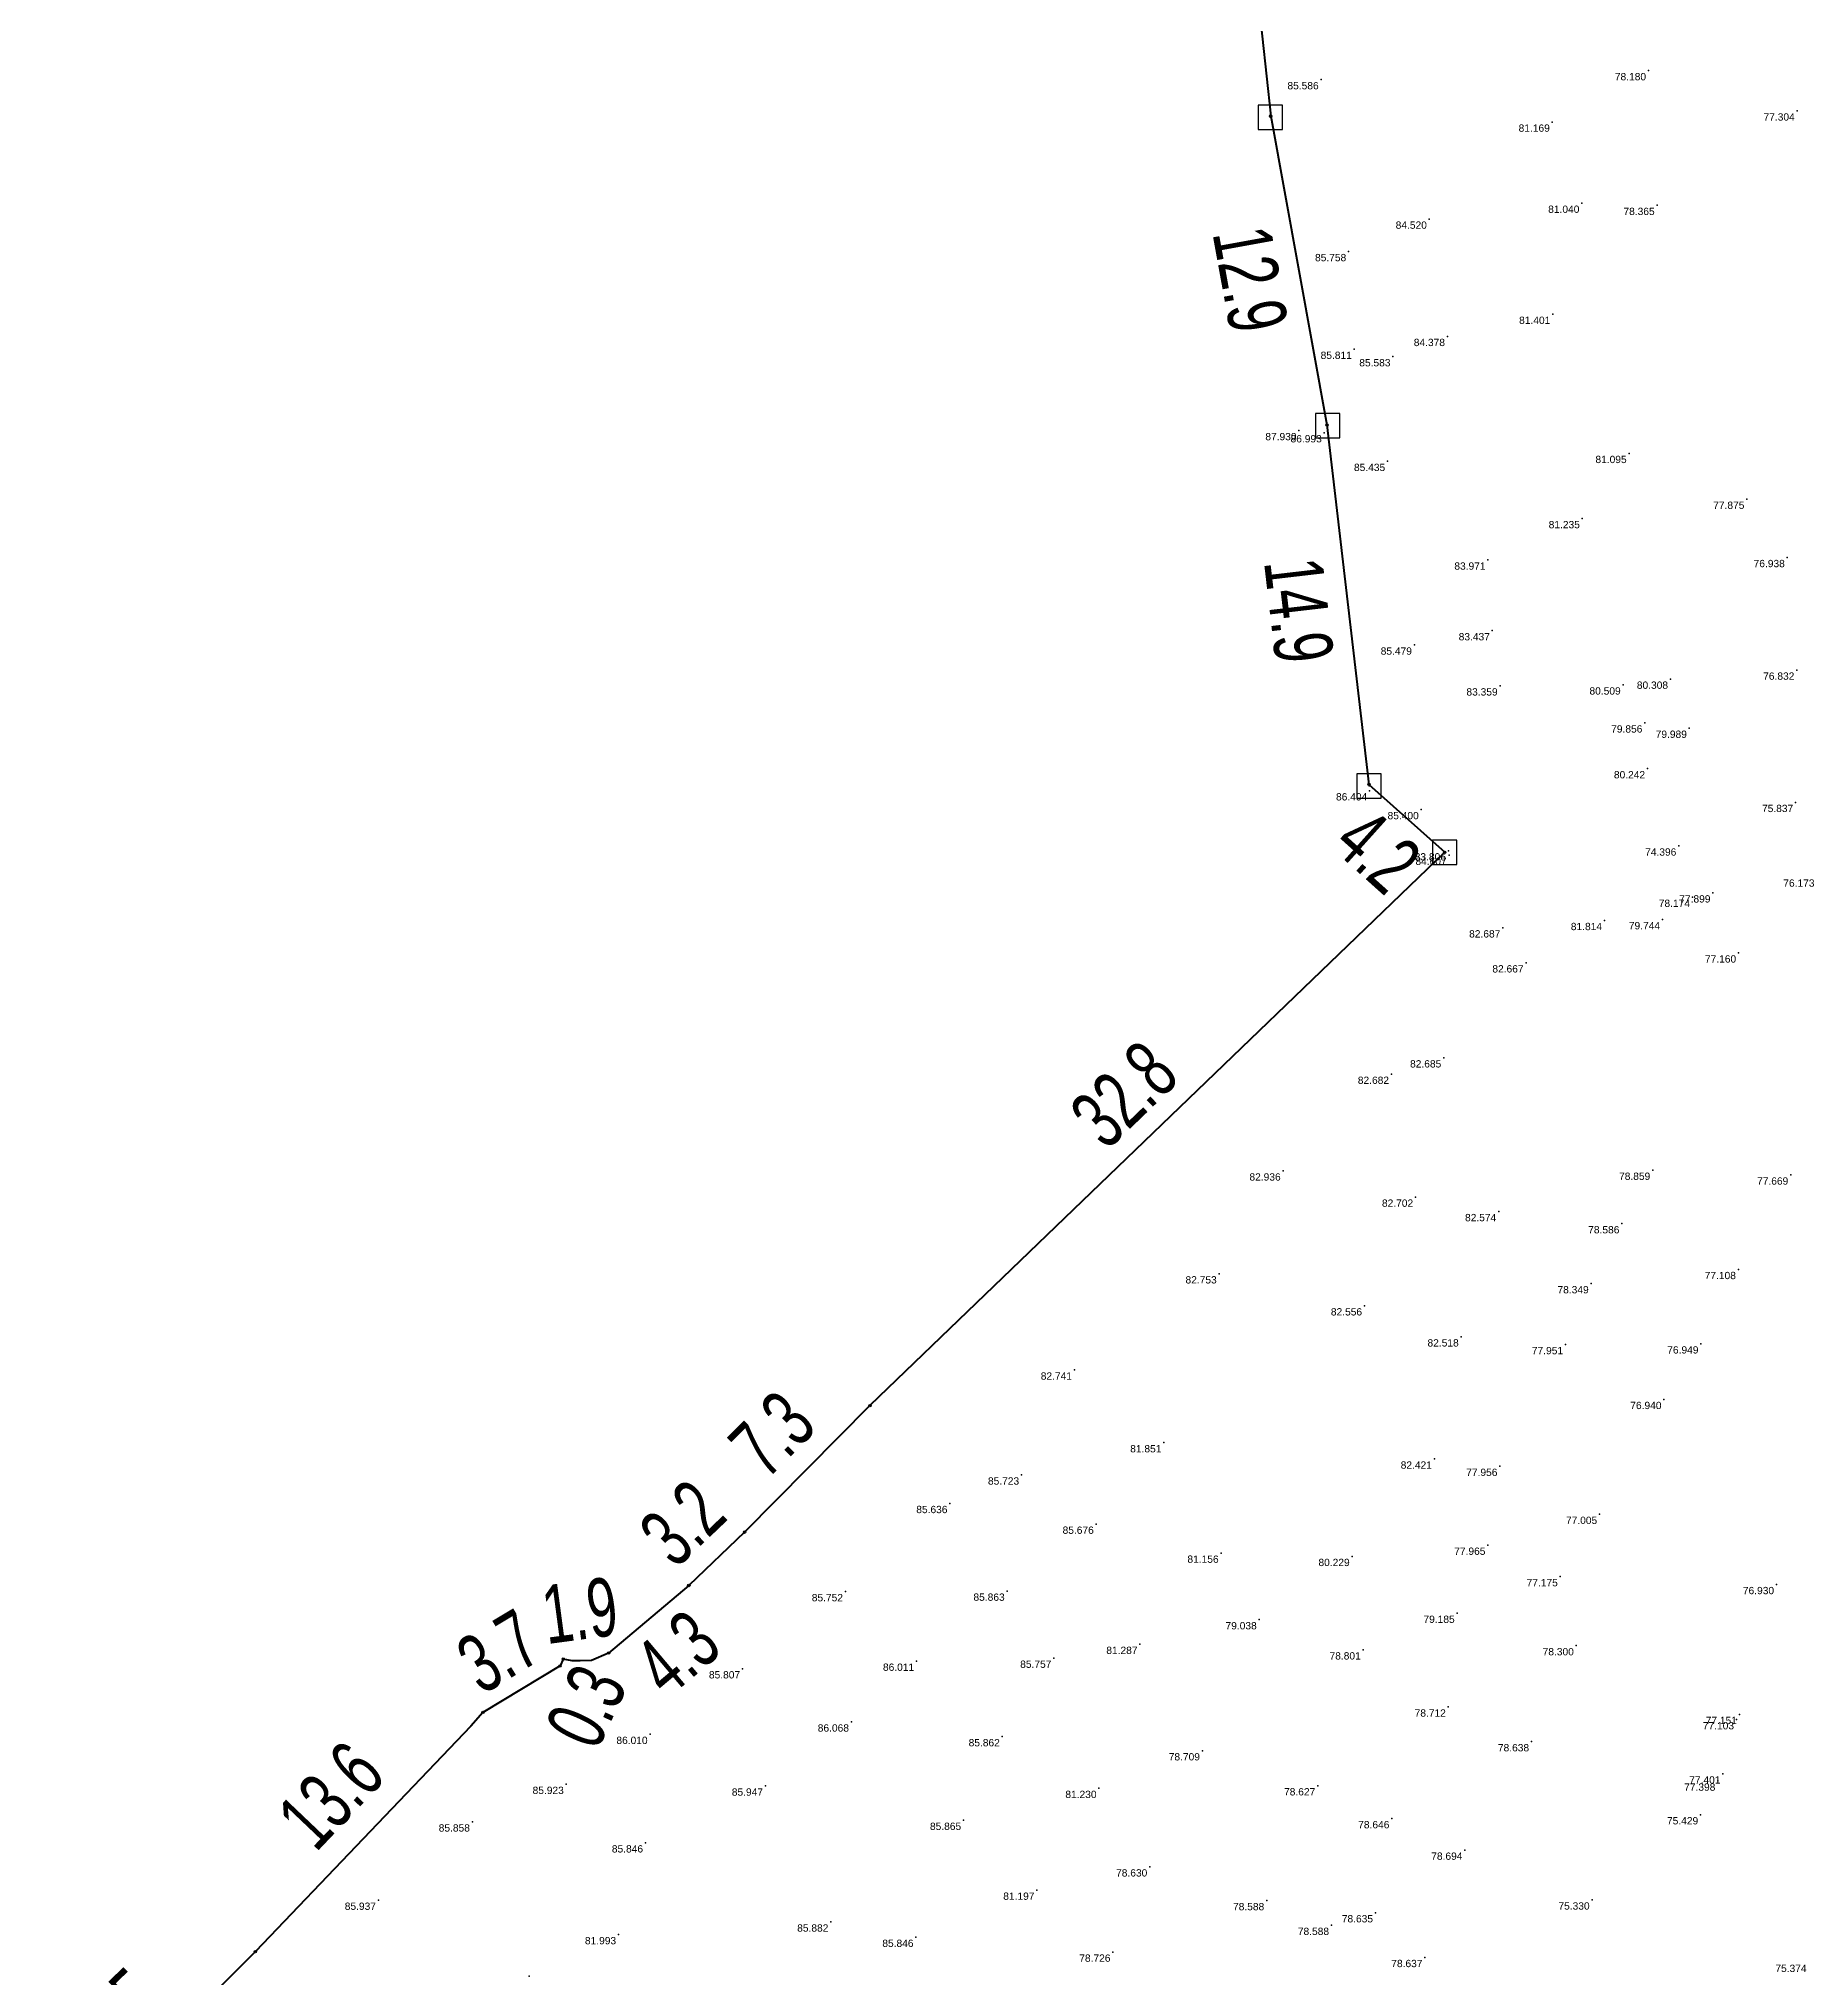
# Model space of a CAD drawing. Header units: millimetres. Extents: x 706139 to 707011, y 753722 to 954403.
# Drawn here: x 706249.4 to 706322, y 954033.2 to 954112.8 of the extents above; entities that cross this region are included whole.
import ezdxf
from ezdxf.enums import TextEntityAlignment as Align

# ---------------------------------------------------------------- set-up
doc = ezdxf.new("R2010")
doc.units = ezdxf.units.MM
doc.linetypes.add('SOLID_LINE', pattern=[0])
doc.layers.add('BD', color=1, linetype='Continuous', lineweight=40)
doc.layers.add('BD SYMBOL', color=7, linetype='Continuous', lineweight=30)
for name, color, linetype in [('dim', 7, 'Continuous'), ('Height', 7, 'Continuous'), ('SY SYMBOL', 7, 'Continuous')]:
    doc.layers.add(name, color=color, linetype=linetype)
doc.styles.add('DIM', font='ARIALN.TTF', dxfattribs={"width": 0.8, "height": 2.4})
doc.styles.get("Standard").update_dxf_attribs({"font": 'arial.ttf'})
doc.dimstyles.get("Standard").update_dxf_attribs({"dimtxt": 0.18, "dimasz": 0.18, "dimexe": 0.18, "dimexo": 0.0625, "dimgap": 0.09, "dimtad": 0, "dimtih": 1, "dimtoh": 1, "dimdec": 4, "dimzin": 0, "dimdsep": 46, "dimtxsty": 'Standard', "dimcen": 0.09, "dimadec": 0, "dimazin": 0, "dimtfac": 1, "dimtdec": 4, "dimtofl": 0, "dimtmove": 0, "dimatfit": 3, "dimfxl": 1, "dimtolj": 1, "dimtzin": 0, "dimarcsym": 0})

# ---------------------------------------------------------------- blocks, each defined once
blk = doc.blocks.new('BD')
at = {"linetype": 'ByBlock'}
for p, q in [((-0.037, -0.034), (0.037, 0.034)), ((-0.035, 0.035), (0.035, -0.035))]:
    blk.add_line(p, q, dxfattribs=at)
blk.add_circle((0, 0), 0.05)
blk.add_point((0, 0))
blk = doc.blocks.new('SYSTONE')
at = {"color": 6}
blk.add_polyline3d([(-0.256, -0.003, 0), (-0.256, -0.253, 0), (0.244, -0.253, 0), (0.244, 0.247, 0), (-0.256, 0.247, 0), (-0.256, -0.003, 0)], close=True, dxfattribs=at)
blk.add_point((0, 0), dxfattribs=at)
blk = doc.blocks.new('*D217')
at = {"layer": 'Defpoints', "color": 0, "transparency": 16777216}
for p in [(707505.628, 954004.601), (707507.14, 954003.075), (707498.245, 953994.261)]:
    blk.add_point(p, dxfattribs=at)
at = {"layer": 'dim', "color": 0, "transparency": 16777216, "insert": (707501.181, 954000.194), "char_height": 2.4, "attachment_point": 5, "rotation": 44.73793, "style": 'DIM'}
blk.add_mtext('\\A1;12.5', dxfattribs=at)
blk = doc.blocks.new('*D218')
at = {"layer": 'Defpoints', "color": 0, "transparency": 16777216}
for p in [(707514.909, 954014.395), (707516.483, 954012.898), (707507.14, 954003.075)]:
    blk.add_point(p, dxfattribs=at)
at = {"layer": 'dim', "color": 0, "transparency": 16777216, "insert": (707510.238, 954009.484), "char_height": 2.4, "attachment_point": 5, "rotation": 46.43464, "style": 'DIM'}
blk.add_mtext('\\A1;13.6', dxfattribs=at)
blk = doc.blocks.new('*D219')
at = {"layer": 'Defpoints', "color": 0, "transparency": 16777216}
for p in [(707518.722, 954016.348), (707519.651, 954014.805), (707516.483, 954012.898)]:
    blk.add_point(p, dxfattribs=at)
at = {"layer": 'dim', "color": 0, "transparency": 16777216, "insert": (707517.138, 954015.394), "char_height": 2.4, "attachment_point": 5, "rotation": 31.04614, "style": 'DIM'}
blk.add_mtext('\\A1;3.7', dxfattribs=at)
blk = doc.blocks.new('*D220')
at = {"layer": 'Defpoints', "color": 0, "transparency": 16777216}
for p in [(707519.651, 954014.805), (707519.782, 954015.086), (707521.247, 954014.403)]:
    blk.add_point(p, dxfattribs=at)
at = {"layer": 'dim', "color": 0, "transparency": 16777216, "insert": (707520.733, 954013.146), "char_height": 2.4, "attachment_point": 5, "rotation": 65.00544, "style": 'DIM'}
blk.add_mtext('\\A1;0.3', dxfattribs=at)
blk = doc.blocks.new('*D221')
at = {"layer": 'Defpoints', "color": 0, "transparency": 16777216}
for p in [(707521.397, 954017.196), (707521.645, 954015.334), (707519.782, 954015.086)]:
    blk.add_point(p, dxfattribs=at)
at = {"layer": 'dim', "color": 0, "transparency": 16777216, "insert": (707520.465, 954017.072), "char_height": 2.4, "attachment_point": 5, "rotation": 7.58256, "style": 'DIM'}
blk.add_mtext('\\A1;1.9', dxfattribs=at)
blk = doc.blocks.new('*D222')
at = {"layer": 'Defpoints', "color": 0, "transparency": 16777216}
for p in [(707524.941, 954018.109), (707526.113, 954016.716), (707521.645, 954015.334)]:
    blk.add_point(p, dxfattribs=at)
at = {"layer": 'dim', "color": 0, "transparency": 16777216, "insert": (707524.465, 954015.329), "char_height": 2.4, "attachment_point": 5, "rotation": 40.09502, "style": 'DIM'}
blk.add_mtext('\\A1;4.3', dxfattribs=at)
blk = doc.blocks.new('*D223')
at = {"layer": 'Defpoints', "color": 0, "transparency": 16777216}
for p in [(707525.829, 954021.763), (707527.23, 954020.299), (707524.941, 954018.109)]:
    blk.add_point(p, dxfattribs=at)
at = {"layer": 'dim', "color": 0, "transparency": 16777216, "insert": (707524.684, 954020.668), "char_height": 2.4, "attachment_point": 5, "rotation": 43.73379, "style": 'DIM'}
blk.add_mtext('\\A1;3.2', dxfattribs=at)
blk = doc.blocks.new('*D224')
at = {"layer": 'Defpoints', "color": 0, "transparency": 16777216}
for p in [(707530.935, 954026.922), (707532.376, 954025.495), (707527.23, 954020.299)]:
    blk.add_point(p, dxfattribs=at)
at = {"layer": 'dim', "color": 0, "transparency": 16777216, "insert": (707528.362, 954024.324), "char_height": 2.4, "attachment_point": 5, "rotation": 45.277, "style": 'DIM'}
blk.add_mtext('\\A1;7.3', dxfattribs=at)
blk = doc.blocks.new('*D225')
at = {"layer": 'Defpoints', "color": 0, "transparency": 16777216}
for p in [(707554.616, 954049.634), (707555.979, 954048.218), (707532.376, 954025.495)]:
    blk.add_point(p, dxfattribs=at)
at = {"layer": 'dim', "color": 0, "transparency": 16777216, "insert": (707542.814, 954038.273), "char_height": 2.4, "attachment_point": 5, "rotation": 43.91175, "style": 'DIM'}
blk.add_mtext('\\A1;32.8', dxfattribs=at)
blk = doc.blocks.new('*D226')
at = {"layer": 'Defpoints', "color": 0, "transparency": 16777216}
for p in [(707552.868, 954051.007), (707551.675, 954049.677), (707555.979, 954048.218)]:
    blk.add_point(p, dxfattribs=at)
at = {"layer": 'dim', "color": 0, "transparency": 16777216, "insert": (707553.231, 954048.282), "char_height": 2.4, "attachment_point": 5, "rotation": 318.12389, "style": 'DIM'}
blk.add_mtext('\\A1;4.2', dxfattribs=at)
blk = doc.blocks.new('*D227')
at = {"layer": 'Defpoints', "color": 0, "transparency": 16777216}
for p in [(707549.118, 954065.528), (707551.145, 954065.764), (707552.868, 954051.007)]:
    blk.add_point(p, dxfattribs=at)
at = {"layer": 'dim', "color": 0, "transparency": 16777216, "insert": (707549.98, 954058.149), "char_height": 2.4, "attachment_point": 5, "rotation": 276.6596, "style": 'DIM'}
blk.add_mtext('\\A1;14.9', dxfattribs=at)
blk = doc.blocks.new('*D228')
at = {"layer": 'Defpoints', "color": 0, "transparency": 16777216}
for p in [(707546.833, 954078.082), (707548.837, 954078.446), (707551.145, 954065.764)]:
    blk.add_point(p, dxfattribs=at)
at = {"layer": 'dim', "color": 0, "transparency": 16777216, "insert": (707547.987, 954071.741), "char_height": 2.4, "attachment_point": 5, "rotation": 280.31439, "style": 'DIM'}
blk.add_mtext('\\A1;12.9', dxfattribs=at)
blk = doc.blocks.new('*D229')
at = {"layer": 'Defpoints', "color": 0, "transparency": 16777216}
for p in [(707544.743, 954098.231), (707546.692, 954098.44), (707548.837, 954078.446)]:
    blk.add_point(p, dxfattribs=at)
at = {"layer": 'dim', "color": 0, "transparency": 16777216, "insert": (707545.815, 954088.234), "char_height": 2.4, "attachment_point": 5, "rotation": 276.1234, "style": 'DIM'}
blk.add_mtext('\\A1;20.1', dxfattribs=at)
blk = doc.blocks.new('FGHFGH')
blk.add_point((707555.97874, 954048.2182))
at = {"layer": 'BD'}
for p, q in [((707546.69174, 954098.4402), (707548.83674, 954078.4462)), ((707548.83674, 954078.4462), (707551.14474, 954065.7642)), ((707551.14474, 954065.7642), (707552.86774, 954051.0072)), ((707552.86774, 954051.0072), (707555.97874, 954048.2182)), ((707555.97874, 954048.2182), (707532.37574, 954025.4952)), ((707532.37574, 954025.4952), (707527.22974, 954020.2992)), ((707527.22974, 954020.2992), (707524.94074, 954018.1092)), ((707524.94074, 954018.1092), (707521.64474, 954015.3342)), ((707521.64474, 954015.3342), (707520.94274, 954015.0322)), ((707519.65074, 954014.8052), (707516.48274, 954012.8982)), ((707519.78174, 954015.0862), (707519.65074, 954014.8052)), ((707520.15174, 954015.0082), (707519.78174, 954015.0862)), ((707520.47974, 954015.0122), (707520.15174, 954015.0082)), ((707520.94274, 954015.0322), (707520.47974, 954015.0122)), ((707516.48274, 954012.8982), (707515.98474, 954012.3282)), ((707515.98474, 954012.3282), (707507.13974, 954003.0752)), ((707507.13974, 954003.0752), (707504.70574, 954000.6472))]:
    blk.add_line(p, q, dxfattribs=at)
at = {"layer": 'BD SYMBOL'}
blk.add_point((707555.97874, 954048.2182), dxfattribs=at)
for p in [(707548.83674, 954078.4462), (707551.14474, 954065.7642), (707552.86774, 954051.0072), (707555.97874, 954048.2182), (707532.37574, 954025.4952), (707527.22974, 954020.2992), (707524.94074, 954018.1092), (707519.78174, 954015.0862), (707521.64474, 954015.3342), (707519.65074, 954014.8052), (707516.48274, 954012.8982), (707507.13974, 954003.0752)]:
    blk.add_blockref('BD', p, dxfattribs=at)
at = {"layer": 'SY SYMBOL', "xscale": 2, "yscale": 2, "zscale": 2}
for p in [(707548.82474, 954078.3992), (707551.18074, 954065.7432), (707552.87974, 954050.9502), (707555.99274, 954048.2222)]:
    blk.add_blockref('SYSTONE', p, dxfattribs=at)
at = {"layer": 'dim'}
for p1, p2, distance, picture, middle in [((707548.83674, 954078.4462), (707546.69174, 954098.4402), 1.96019, '*D229', (707545.81523, 954088.23411)), ((707551.14474, 954065.7642), (707548.83674, 954078.4462), 2.03616, '*D228', (707547.98748, 954071.74063)), ((707552.86774, 954051.0072), (707551.14474, 954065.7642), 2.04031, '*D227', (707549.97969, 954058.14909)), ((707555.97874, 954048.2182), (707552.86774, 954051.0072), 1.78651, '*D226', (707553.2307, 954048.28249)), ((707532.37574, 954025.4952), (707555.97874, 954048.2182), 1.96534, '*D225', (707542.81418, 954038.27255)), ((707527.22974, 954020.2992), (707532.37574, 954025.4952), 2.02715, '*D224', (707528.36242, 954024.32367)), ((707524.94074, 954018.1092), (707527.22974, 954020.2992), 2.02641, '*D223', (707524.68436, 954020.66841)), ((707519.78174, 954015.0862), (707521.64474, 954015.3342), 1.87866, '*D221', (707520.46534, 954017.07243)), ((707516.48274, 954012.8982), (707519.65074, 954014.8052), 1.8007, '*D219', (707517.13807, 954015.39446)), ((707521.64474, 954015.3342), (707524.94074, 954018.1092), -1.8206, '*D222', (707524.46531, 954015.32899)), ((707507.13974, 954003.0752), (707516.48274, 954012.8982), 2.1719, '*D218', (707510.2375, 954009.48354)), ((707498.24474, 953994.2612), (707507.13974, 954003.0752), 2.14735, '*D217', (707501.18079, 954000.19354))]:
    dim = blk.add_aligned_dim(p1=p1, p2=p2, distance=distance, dimstyle='Standard', dxfattribs=at)
    dim.commit()
    dim.dimension.update_dxf_attribs({"geometry": picture, "text_midpoint": middle})
dim = blk.add_linear_dim(base=(707521.24704, 954014.40309), p1=(707519.65074, 954014.8052), p2=(707519.78174, 954015.0862), angle=65.0054353, dimstyle='Standard', dxfattribs=at)
dim.commit()
dim.dimension.update_dxf_attribs({"geometry": '*D220', "text_midpoint": (707520.73266, 954013.1457), "dimtype": 129})

msp = doc.modelspace()

# ---------------------------------------------------------------- linework, layer by layer
at = {"color": 0, "linetype": 'SOLID_LINE'}
for p in [(706315.5282, 954111.5338, 78.1802), (706315.5282, 954111.5338, 78.1802), (706315.5282, 954111.5338, 78.1802), (706302.0827, 954111.1631, 85.5861), (706302.0827, 954111.1631, 85.5861), (706302.0827, 954111.1631, 85.5861), (706321.634, 954109.8787, 77.3039), (706321.634, 954109.8787, 77.3039), (706321.634, 954109.8787, 77.3039), (706311.5762, 954109.4214, 81.1695), (706311.5762, 954109.4214, 81.1695), (706311.5762, 954109.4214, 81.1695), (706312.7906, 954106.0905, 81.0405), (706312.7906, 954106.0905, 81.0405), (706312.7906, 954106.0905, 81.0405), (706315.8815, 954106.0012, 78.3649), (706315.8815, 954106.0012, 78.3649), (706315.8815, 954106.0012, 78.3649), (706306.5273, 954105.4372, 84.5204), (706306.5273, 954105.4372, 84.5204), (706306.5273, 954105.4372, 84.5204), (706303.2152, 954104.1041, 85.7585), (706303.2152, 954104.1041, 85.7585), (706303.2152, 954104.1041, 85.7585), (706311.5962, 954101.5289, 81.4007), (706311.5962, 954101.5289, 81.4007), (706311.5962, 954101.5289, 81.4007), (706307.2703, 954100.6191, 84.3784), (706307.2703, 954100.6191, 84.3784), (706307.2703, 954100.6191, 84.3784), (706303.4453, 954100.0918, 85.8114), (706303.4453, 954100.0918, 85.8114), (706303.4453, 954100.0918, 85.8114), (706305.0327, 954099.7862, 85.5831), (706305.0327, 954099.7862, 85.5831), (706305.0327, 954099.7862, 85.5831), (706301.1749, 954096.7527, 87.9305), (706301.1749, 954096.7527, 87.9305), (706301.1749, 954096.7527, 87.9305), (706302.2113, 954096.664, 86.9925), (706302.2113, 954096.664, 86.9925), (706302.2113, 954096.664, 86.9925), (706314.7306, 954095.8148, 81.0948), (706314.7306, 954095.8148, 81.0948), (706314.7306, 954095.8148, 81.0948), (706304.8146, 954095.4877, 85.4353), (706304.8146, 954095.4877, 85.4353), (706304.8146, 954095.4877, 85.4353), (706319.5663, 954093.9343, 77.8751), (706319.5663, 954093.9343, 77.8751), (706319.5663, 954093.9343, 77.8751), (706312.8104, 954093.1373, 81.2348), (706312.8104, 954093.1373, 81.2348), (706312.8104, 954093.1373, 81.2348), (706321.2258, 954091.5403, 76.9384), (706321.2258, 954091.5403, 76.9384), (706321.2258, 954091.5403, 76.9384), (706308.9368, 954091.4368, 83.971), (706308.9368, 954091.4368, 83.971), (706308.9368, 954091.4368, 83.971), (706309.1148, 954088.5341, 83.4373), (706309.1148, 954088.5341, 83.4373), (706309.1148, 954088.5341, 83.4373), (706305.9127, 954087.9459, 85.479), (706305.9127, 954087.9459, 85.479), (706305.9127, 954087.9459, 85.479), (706321.6188, 954086.9179, 76.8325), (706321.6188, 954086.9179, 76.8325), (706321.6188, 954086.9179, 76.8325), (706309.4331, 954086.2694, 83.3593), (706309.4331, 954086.2694, 83.3593), (706309.4331, 954086.2694, 83.3593), (706314.4861, 954086.3086, 80.509), (706314.4861, 954086.3086, 80.509), (706314.4861, 954086.3086, 80.509), (706316.4308, 954086.5458, 80.308), (706316.4308, 954086.5458, 80.308), (706316.4308, 954086.5458, 80.308), (706315.3764, 954084.7485, 79.8565), (706315.3764, 954084.7485, 79.8565), (706315.3764, 954084.7485, 79.8565), (706317.2042, 954084.5312, 79.9887), (706317.2042, 954084.5312, 79.9887), (706317.2042, 954084.5312, 79.9887), (706315.4893, 954082.8668, 80.2415), (706315.4893, 954082.8668, 80.2415), (706315.4893, 954082.8668, 80.2415), (706304.0771, 954081.9605, 86.4038), (706304.0771, 954081.9605, 86.4038), (706304.0771, 954081.9605, 86.4038), (706306.194, 954081.189, 85.4001), (706306.194, 954081.189, 85.4001), (706306.194, 954081.189, 85.4001), (706321.5711, 954081.4837, 75.8365), (706321.5711, 954081.4837, 75.8365), (706321.5711, 954081.4837, 75.8365), (706316.7707, 954079.695, 74.396), (706316.7707, 954079.695, 74.396), (706316.7707, 954079.695, 74.396), (706307.3081, 954079.4958, 83.8063), (706307.3081, 954079.4958, 83.8063), (706307.3081, 954079.4958, 83.8063), (706307.3101, 954079.4974, 83.8061), (706307.3101, 954079.4974, 83.8061), (706307.3101, 954079.4974, 83.8061), (706307.3384, 954079.3127, 84.6069), (706307.3384, 954079.3127, 84.6069), (706307.3384, 954079.3127, 84.6069), (706317.3308, 954077.5881, 78.1737), (706317.3308, 954077.5881, 78.1737), (706317.3308, 954077.5881, 78.1737), (706318.1727, 954077.7698, 77.8991), (706318.1727, 954077.7698, 77.8991), (706318.1727, 954077.7698, 77.8991), (706313.7203, 954076.635, 81.8142), (706313.7203, 954076.635, 81.8142), (706313.7203, 954076.635, 81.8142), (706316.1025, 954076.6685, 79.7438), (706316.1025, 954076.6685, 79.7438), (706316.1025, 954076.6685, 79.7438), (706309.5433, 954076.3331, 82.6867), (706309.5433, 954076.3331, 82.6867), (706309.5433, 954076.3331, 82.6867), (706310.4977, 954074.8963, 82.667), (706310.4977, 954074.8963, 82.667), (706310.4977, 954074.8963, 82.667), (706319.2279, 954075.3029, 77.16), (706319.2279, 954075.3029, 77.16), (706319.2279, 954075.3029, 77.16), (706307.118, 954070.9948, 82.6848), (706307.118, 954070.9948, 82.6848), (706307.118, 954070.9948, 82.6848), (706304.9725, 954070.3212, 82.6815), (706304.9725, 954070.3212, 82.6815), (706304.9725, 954070.3212, 82.6815), (706300.5227, 954066.3511, 82.9355), (706300.5227, 954066.3511, 82.9355), (706300.5227, 954066.3511, 82.9355), (706315.7005, 954066.3798, 78.8586), (706315.7005, 954066.3798, 78.8586), (706315.7005, 954066.3798, 78.8586), (706321.3679, 954066.1843, 77.6689), (706321.3679, 954066.1843, 77.6689), (706321.3679, 954066.1843, 77.6689), (706305.9636, 954065.2756, 82.702), (706305.9636, 954065.2756, 82.702), (706305.9636, 954065.2756, 82.702), (706309.3753, 954064.6818, 82.5742), (706309.3753, 954064.6818, 82.5742), (706309.3753, 954064.6818, 82.5742), (706314.4329, 954064.1825, 78.5863), (706314.4329, 954064.1825, 78.5863), (706314.4329, 954064.1825, 78.5863), (706297.8965, 954062.126, 82.7529), (706297.8965, 954062.126, 82.7529), (706297.8965, 954062.126, 82.7529), (706319.217, 954062.3034, 77.108), (706319.217, 954062.3034, 77.108), (706319.217, 954062.3034, 77.108), (706313.1725, 954061.7195, 78.3492), (706313.1725, 954061.7195, 78.3492), (706313.1725, 954061.7195, 78.3492), (706303.8658, 954060.8118, 82.5562), (706303.8658, 954060.8118, 82.5562), (706303.8658, 954060.8118, 82.5562), (706307.8341, 954059.5369, 82.5183), (706307.8341, 954059.5369, 82.5183), (706307.8341, 954059.5369, 82.5183), (706312.1206, 954059.2198, 77.9507), (706312.1206, 954059.2198, 77.9507), (706312.1206, 954059.2198, 77.9507), (706317.6797, 954059.248, 76.9492), (706317.6797, 954059.248, 76.9492), (706317.6797, 954059.248, 76.9492), (706291.9529, 954058.1755, 82.7408), (706291.9529, 954058.1755, 82.7408), (706291.9529, 954058.1755, 82.7408), (706316.1617, 954056.9679, 76.9399), (706316.1617, 954056.9679, 76.9399), (706316.1617, 954056.9679, 76.9399), (706295.6255, 954055.1896, 81.8509), (706295.6255, 954055.1896, 81.8509), (706295.6255, 954055.1896, 81.8509), (706306.7335, 954054.5191, 82.4215), (706306.7335, 954054.5191, 82.4215), (706306.7335, 954054.5191, 82.4215), (706309.4242, 954054.2204, 77.9555), (706309.4242, 954054.2204, 77.9555), (706309.4242, 954054.2204, 77.9555), (706289.7836, 954053.8657, 85.7231), (706289.7836, 954053.8657, 85.7231), (706289.7836, 954053.8657, 85.7231), (706286.8408, 954052.6949, 85.6364), (706286.8408, 954052.6949, 85.6364), (706286.8408, 954052.6949, 85.6364), (706292.8491, 954051.8459, 85.6761), (706292.8491, 954051.8459, 85.6761), (706292.8491, 954051.8459, 85.6761), (706313.5212, 954052.2488, 77.0053), (706313.5212, 954052.2488, 77.0053), (706313.5212, 954052.2488, 77.0053), (706308.9316, 954050.9826, 77.9647), (706308.9316, 954050.9826, 77.9647), (706308.9316, 954050.9826, 77.9647), (706297.9756, 954050.6553, 81.1556), (706297.9756, 954050.6553, 81.1556), (706297.9756, 954050.6553, 81.1556), (706303.3568, 954050.5206, 80.2293), (706303.3568, 954050.5206, 80.2293), (706303.3568, 954050.5206, 80.2293), (706311.9038, 954049.6899, 77.1748), (706311.9038, 954049.6899, 77.1748), (706311.9038, 954049.6899, 77.1748), (706320.7852, 954049.366, 76.9304), (706320.7852, 954049.366, 76.9304), (706320.7852, 954049.366, 76.9304), (706282.5492, 954049.0747, 85.7517), (706282.5492, 954049.0747, 85.7517), (706282.5492, 954049.0747, 85.7517), (706289.1893, 954049.0955, 85.8627), (706289.1893, 954049.0955, 85.8627), (706289.1893, 954049.0955, 85.8627), (706299.54, 954047.9212, 79.0382), (706299.54, 954047.9212, 79.0382), (706299.54, 954047.9212, 79.0382), (706307.6687, 954048.1875, 79.1854), (706307.6687, 954048.1875, 79.1854), (706307.6687, 954048.1875, 79.1854), (706285.4724, 954046.2189, 86.0109), (706285.4724, 954046.2189, 86.0109), (706285.4724, 954046.2189, 86.0109), (706291.1082, 954046.3419, 85.7574), (706291.1082, 954046.3419, 85.7574), (706291.1082, 954046.3419, 85.7574), (706294.6444, 954046.9112, 81.2871), (706294.6444, 954046.9112, 81.2871), (706294.6444, 954046.9112, 81.2871), (706303.8109, 954046.6842, 78.8006), (706303.8109, 954046.6842, 78.8006), (706303.8109, 954046.6842, 78.8006), (706312.5624, 954046.8557, 78.2997), (706312.5624, 954046.8557, 78.2997), (706312.5624, 954046.8557, 78.2997), (706278.3251, 954045.9064, 85.807), (706278.3251, 954045.9064, 85.807), (706278.3251, 954045.9064, 85.807), (706307.3062, 954044.3374, 78.7124), (706307.3062, 954044.3374, 78.7124), (706307.3062, 954044.3374, 78.7124), (706319.1407, 954043.8151, 77.1026), (706319.1407, 954043.8151, 77.1026), (706319.1407, 954043.8151, 77.1026), (706319.2581, 954044.0318, 77.1511), (706319.2581, 954044.0318, 77.1511), (706319.2581, 954044.0318, 77.1511), (706274.526, 954043.2144, 86.0105), (706274.526, 954043.2144, 86.0105), (706274.526, 954043.2144, 86.0105), (706282.7948, 954043.7232, 86.0679), (706282.7948, 954043.7232, 86.0679), (706282.7948, 954043.7232, 86.0679), (706288.9909, 954043.1177, 85.8615), (706288.9909, 954043.1177, 85.8615), (706288.9909, 954043.1177, 85.8615), (706297.2078, 954042.5393, 78.7089), (706297.2078, 954042.5393, 78.7089), (706297.2078, 954042.5393, 78.7089), (706310.7253, 954042.9108, 78.6377), (706310.7253, 954042.9108, 78.6377), (706310.7253, 954042.9108, 78.6377), (706318.5839, 954041.5899, 77.401), (706318.5839, 954041.5899, 77.401), (706318.5839, 954041.5899, 77.401), (706271.0847, 954041.1617, 85.9231), (706271.0847, 954041.1617, 85.9231), (706271.0847, 954041.1617, 85.9231), (706279.2651, 954041.0923, 85.9468), (706279.2651, 954041.0923, 85.9468), (706279.2651, 954041.0923, 85.9468), (706292.9624, 954040.9961, 81.2296), (706292.9624, 954040.9961, 81.2296), (706292.9624, 954040.9961, 81.2296), (706301.9432, 954041.1022, 78.627), (706301.9432, 954041.1022, 78.627), (706301.9432, 954041.1022, 78.627), (706318.3737, 954041.2955, 77.398), (706318.3737, 954041.2955, 77.398), (706318.3737, 954041.2955, 77.398), (706317.6687, 954039.9121, 75.4291), (706317.6687, 954039.9121, 75.4291), (706317.6687, 954039.9121, 75.4291), (706267.2288, 954039.6188, 85.8583), (706267.2288, 954039.6188, 85.8583), (706267.2288, 954039.6188, 85.8583), (706287.4028, 954039.6849, 85.8648), (706287.4028, 954039.6849, 85.8648), (706287.4028, 954039.6849, 85.8648), (706304.9877, 954039.7519, 78.6456), (706304.9877, 954039.7519, 78.6456), (706304.9877, 954039.7519, 78.6456), (706274.3395, 954038.7591, 85.8459), (706274.3395, 954038.7591, 85.8459), (706274.3395, 954038.7591, 85.8459), (706307.9878, 954038.4598, 78.6936), (706307.9878, 954038.4598, 78.6936), (706307.9878, 954038.4598, 78.6936), (706295.0462, 954037.7725, 78.63), (706295.0462, 954037.7725, 78.63), (706295.0462, 954037.7725, 78.63), (706290.4122, 954036.8161, 81.1972), (706290.4122, 954036.8161, 81.1972), (706290.4122, 954036.8161, 81.1972), (706263.3714, 954036.4032, 85.9368), (706263.3714, 954036.4032, 85.9368), (706263.3714, 954036.4032, 85.9368), (706299.8483, 954036.3869, 78.5876), (706299.8483, 954036.3869, 78.5876), (706299.8483, 954036.3869, 78.5876), (706304.315, 954035.8879, 78.6352), (706304.315, 954035.8879, 78.6352), (706304.315, 954035.8879, 78.6352), (706313.2102, 954036.4143, 75.3299), (706313.2102, 954036.4143, 75.3299), (706313.2102, 954036.4143, 75.3299), (706281.9502, 954035.5091, 85.8822), (706281.9502, 954035.5091, 85.8822), (706281.9502, 954035.5091, 85.8822), (706302.5097, 954035.3714, 78.588), (706302.5097, 954035.3714, 78.588), (706302.5097, 954035.3714, 78.588), (706273.2332, 954034.9892, 81.9932), (706273.2332, 954034.9892, 81.9932), (706273.2332, 954034.9892, 81.9932), (706285.4467, 954034.881, 85.8458), (706285.4467, 954034.881, 85.8458), (706285.4467, 954034.881, 85.8458), (706293.5342, 954034.2723, 78.7262), (706293.5342, 954034.2723, 78.7262), (706293.5342, 954034.2723, 78.7262), (706306.3467, 954034.0512, 78.6368), (706306.3467, 954034.0512, 78.6368), (706306.3467, 954034.0512, 78.6368), (706269.5609, 954033.2849, 82.002), (706269.5609, 954033.2849, 82.002), (706269.5609, 954033.2849, 82.002)]:
    msp.add_point(p, dxfattribs=at)

# ---------------------------------------------------------------- block references
msp.add_blockref('FGHFGH', (-1248.8207, 31.2158))

# ---------------------------------------------------------------- texts
at = {"layer": 'Height', "color": 4, "linetype": 'SOLID_LINE'}
for s, p in [('78.180', (706315.4282, 954111.4338, 78.1802)), ('78.180', (706315.4282, 954111.4338, 78.1802)), ('78.180', (706315.4282, 954111.4338, 78.1802)), ('85.586', (706301.9827, 954111.0631, 85.5861)), ('85.586', (706301.9827, 954111.0631, 85.5861)), ('85.586', (706301.9827, 954111.0631, 85.5861)), ('81.169', (706311.4762, 954109.3214, 81.1695)), ('81.169', (706311.4762, 954109.3214, 81.1695)), ('81.169', (706311.4762, 954109.3214, 81.1695)), ('77.304', (706321.534, 954109.7787, 77.3039)), ('77.304', (706321.534, 954109.7787, 77.3039)), ('77.304', (706321.534, 954109.7787, 77.3039)), ('81.040', (706312.6906, 954105.9905, 81.0405)), ('81.040', (706312.6906, 954105.9905, 81.0405)), ('81.040', (706312.6906, 954105.9905, 81.0405)), ('78.365', (706315.7815, 954105.9012, 78.3649)), ('78.365', (706315.7815, 954105.9012, 78.3649)), ('78.365', (706315.7815, 954105.9012, 78.3649)), ('84.520', (706306.4273, 954105.3372, 84.5204)), ('84.520', (706306.4273, 954105.3372, 84.5204)), ('84.520', (706306.4273, 954105.3372, 84.5204)), ('85.758', (706303.1152, 954104.0041, 85.7585)), ('85.758', (706303.1152, 954104.0041, 85.7585)), ('85.758', (706303.1152, 954104.0041, 85.7585)), ('81.401', (706311.4962, 954101.4289, 81.4007)), ('81.401', (706311.4962, 954101.4289, 81.4007)), ('81.401', (706311.4962, 954101.4289, 81.4007)), ('84.378', (706307.1703, 954100.5191, 84.3784)), ('84.378', (706307.1703, 954100.5191, 84.3784)), ('84.378', (706307.1703, 954100.5191, 84.3784)), ('85.811', (706303.3453, 954099.9918, 85.8114)), ('85.811', (706303.3453, 954099.9918, 85.8114)), ('85.811', (706303.3453, 954099.9918, 85.8114)), ('85.583', (706304.9327, 954099.6862, 85.5831)), ('85.583', (706304.9327, 954099.6862, 85.5831)), ('85.583', (706304.9327, 954099.6862, 85.5831)), ('87.930', (706301.0749, 954096.6527, 87.9305)), ('87.930', (706301.0749, 954096.6527, 87.9305)), ('87.930', (706301.0749, 954096.6527, 87.9305)), ('86.993', (706302.1113, 954096.564, 86.9925)), ('86.993', (706302.1113, 954096.564, 86.9925)), ('86.993', (706302.1113, 954096.564, 86.9925)), ('81.095', (706314.6306, 954095.7148, 81.0948)), ('81.095', (706314.6306, 954095.7148, 81.0948)), ('81.095', (706314.6306, 954095.7148, 81.0948)), ('85.435', (706304.7146, 954095.3877, 85.4353)), ('85.435', (706304.7146, 954095.3877, 85.4353)), ('85.435', (706304.7146, 954095.3877, 85.4353)), ('77.875', (706319.4663, 954093.8343, 77.8751)), ('77.875', (706319.4663, 954093.8343, 77.8751)), ('77.875', (706319.4663, 954093.8343, 77.8751)), ('81.235', (706312.7104, 954093.0373, 81.2348)), ('81.235', (706312.7104, 954093.0373, 81.2348)), ('81.235', (706312.7104, 954093.0373, 81.2348)), ('83.971', (706308.8368, 954091.3368, 83.971)), ('83.971', (706308.8368, 954091.3368, 83.971)), ('83.971', (706308.8368, 954091.3368, 83.971)), ('76.938', (706321.1258, 954091.4403, 76.9384)), ('76.938', (706321.1258, 954091.4403, 76.9384)), ('76.938', (706321.1258, 954091.4403, 76.9384)), ('83.437', (706309.0148, 954088.4341, 83.4373)), ('83.437', (706309.0148, 954088.4341, 83.4373)), ('83.437', (706309.0148, 954088.4341, 83.4373)), ('85.479', (706305.8127, 954087.8459, 85.479)), ('85.479', (706305.8127, 954087.8459, 85.479)), ('85.479', (706305.8127, 954087.8459, 85.479)), ('76.832', (706321.5188, 954086.8179, 76.8325)), ('76.832', (706321.5188, 954086.8179, 76.8325)), ('76.832', (706321.5188, 954086.8179, 76.8325)), ('83.359', (706309.3331, 954086.1694, 83.3593)), ('83.359', (706309.3331, 954086.1694, 83.3593)), ('83.359', (706309.3331, 954086.1694, 83.3593)), ('80.509', (706314.3861, 954086.2086, 80.509)), ('80.509', (706314.3861, 954086.2086, 80.509)), ('80.509', (706314.3861, 954086.2086, 80.509)), ('80.308', (706316.3308, 954086.4458, 80.308)), ('80.308', (706316.3308, 954086.4458, 80.308)), ('80.308', (706316.3308, 954086.4458, 80.308)), ('79.856', (706315.2764, 954084.6485, 79.8565)), ('79.856', (706315.2764, 954084.6485, 79.8565)), ('79.856', (706315.2764, 954084.6485, 79.8565)), ('79.989', (706317.1042, 954084.4312, 79.9887)), ('79.989', (706317.1042, 954084.4312, 79.9887)), ('79.989', (706317.1042, 954084.4312, 79.9887)), ('80.242', (706315.3893, 954082.7668, 80.2415)), ('80.242', (706315.3893, 954082.7668, 80.2415)), ('80.242', (706315.3893, 954082.7668, 80.2415)), ('86.404', (706303.9771, 954081.8605, 86.4038)), ('86.404', (706303.9771, 954081.8605, 86.4038)), ('86.404', (706303.9771, 954081.8605, 86.4038)), ('75.837', (706321.4711, 954081.3837, 75.8365)), ('75.837', (706321.4711, 954081.3837, 75.8365)), ('75.837', (706321.4711, 954081.3837, 75.8365)), ('85.400', (706306.094, 954081.089, 85.4001)), ('85.400', (706306.094, 954081.089, 85.4001)), ('85.400', (706306.094, 954081.089, 85.4001)), ('74.396', (706316.6707, 954079.595, 74.396)), ('74.396', (706316.6707, 954079.595, 74.396)), ('74.396', (706316.6707, 954079.595, 74.396)), ('83.806', (706307.2081, 954079.3958, 83.8063)), ('83.806', (706307.2081, 954079.3958, 83.8063)), ('83.806', (706307.2081, 954079.3958, 83.8063)), ('83.806', (706307.2101, 954079.3974, 83.8061)), ('83.806', (706307.2101, 954079.3974, 83.8061)), ('83.806', (706307.2101, 954079.3974, 83.8061)), ('84.607', (706307.2384, 954079.2127, 84.6069)), ('84.607', (706307.2384, 954079.2127, 84.6069)), ('84.607', (706307.2384, 954079.2127, 84.6069)), ('76.173', (706322.3451, 954078.3191, 76.1727)), ('76.173', (706322.3451, 954078.3191, 76.1727)), ('76.173', (706322.3451, 954078.3191, 76.1727)), ('78.174', (706317.2308, 954077.4881, 78.1737)), ('78.174', (706317.2308, 954077.4881, 78.1737)), ('78.174', (706317.2308, 954077.4881, 78.1737)), ('77.899', (706318.0727, 954077.6698, 77.8991)), ('77.899', (706318.0727, 954077.6698, 77.8991)), ('77.899', (706318.0727, 954077.6698, 77.8991)), ('81.814', (706313.6203, 954076.535, 81.8142)), ('81.814', (706313.6203, 954076.535, 81.8142)), ('81.814', (706313.6203, 954076.535, 81.8142)), ('79.744', (706316.0025, 954076.5685, 79.7438)), ('79.744', (706316.0025, 954076.5685, 79.7438)), ('79.744', (706316.0025, 954076.5685, 79.7438)), ('82.687', (706309.4433, 954076.2331, 82.6867)), ('82.687', (706309.4433, 954076.2331, 82.6867)), ('82.687', (706309.4433, 954076.2331, 82.6867)), ('77.160', (706319.1279, 954075.2029, 77.16)), ('77.160', (706319.1279, 954075.2029, 77.16)), ('77.160', (706319.1279, 954075.2029, 77.16)), ('82.667', (706310.3977, 954074.7963, 82.667)), ('82.667', (706310.3977, 954074.7963, 82.667)), ('82.667', (706310.3977, 954074.7963, 82.667)), ('82.685', (706307.018, 954070.8948, 82.6848)), ('82.685', (706307.018, 954070.8948, 82.6848)), ('82.685', (706307.018, 954070.8948, 82.6848)), ('82.682', (706304.8725, 954070.2212, 82.6815)), ('82.682', (706304.8725, 954070.2212, 82.6815)), ('82.682', (706304.8725, 954070.2212, 82.6815)), ('82.936', (706300.4227, 954066.2511, 82.9355)), ('82.936', (706300.4227, 954066.2511, 82.9355)), ('82.936', (706300.4227, 954066.2511, 82.9355)), ('78.859', (706315.6005, 954066.2798, 78.8586)), ('78.859', (706315.6005, 954066.2798, 78.8586)), ('78.859', (706315.6005, 954066.2798, 78.8586)), ('77.669', (706321.2679, 954066.0843, 77.6689)), ('77.669', (706321.2679, 954066.0843, 77.6689)), ('77.669', (706321.2679, 954066.0843, 77.6689)), ('82.702', (706305.8636, 954065.1756, 82.702)), ('82.702', (706305.8636, 954065.1756, 82.702)), ('82.702', (706305.8636, 954065.1756, 82.702)), ('82.574', (706309.2753, 954064.5818, 82.5742)), ('82.574', (706309.2753, 954064.5818, 82.5742)), ('82.574', (706309.2753, 954064.5818, 82.5742)), ('78.586', (706314.3329, 954064.0825, 78.5863)), ('78.586', (706314.3329, 954064.0825, 78.5863)), ('78.586', (706314.3329, 954064.0825, 78.5863)), ('77.108', (706319.117, 954062.2034, 77.108)), ('77.108', (706319.117, 954062.2034, 77.108)), ('77.108', (706319.117, 954062.2034, 77.108)), ('82.753', (706297.7965, 954062.026, 82.7529)), ('82.753', (706297.7965, 954062.026, 82.7529)), ('82.753', (706297.7965, 954062.026, 82.7529)), ('78.349', (706313.0725, 954061.6195, 78.3492)), ('78.349', (706313.0725, 954061.6195, 78.3492)), ('78.349', (706313.0725, 954061.6195, 78.3492)), ('82.556', (706303.7658, 954060.7118, 82.5562)), ('82.556', (706303.7658, 954060.7118, 82.5562)), ('82.556', (706303.7658, 954060.7118, 82.5562)), ('82.518', (706307.7341, 954059.4369, 82.5183)), ('82.518', (706307.7341, 954059.4369, 82.5183)), ('82.518', (706307.7341, 954059.4369, 82.5183)), ('77.951', (706312.0206, 954059.1198, 77.9507)), ('77.951', (706312.0206, 954059.1198, 77.9507)), ('77.951', (706312.0206, 954059.1198, 77.9507)), ('76.949', (706317.5797, 954059.148, 76.9492)), ('76.949', (706317.5797, 954059.148, 76.9492)), ('76.949', (706317.5797, 954059.148, 76.9492)), ('82.741', (706291.8529, 954058.0755, 82.7408)), ('82.741', (706291.8529, 954058.0755, 82.7408)), ('82.741', (706291.8529, 954058.0755, 82.7408)), ('76.940', (706316.0617, 954056.8679, 76.9399)), ('76.940', (706316.0617, 954056.8679, 76.9399)), ('76.940', (706316.0617, 954056.8679, 76.9399)), ('81.851', (706295.5255, 954055.0896, 81.8509)), ('81.851', (706295.5255, 954055.0896, 81.8509)), ('81.851', (706295.5255, 954055.0896, 81.8509)), ('82.421', (706306.6335, 954054.4191, 82.4215)), ('82.421', (706306.6335, 954054.4191, 82.4215)), ('82.421', (706306.6335, 954054.4191, 82.4215)), ('77.956', (706309.3242, 954054.1204, 77.9555)), ('77.956', (706309.3242, 954054.1204, 77.9555)), ('77.956', (706309.3242, 954054.1204, 77.9555)), ('85.723', (706289.6836, 954053.7657, 85.7231)), ('85.723', (706289.6836, 954053.7657, 85.7231)), ('85.723', (706289.6836, 954053.7657, 85.7231)), ('85.636', (706286.7408, 954052.5949, 85.6364)), ('85.636', (706286.7408, 954052.5949, 85.6364)), ('85.636', (706286.7408, 954052.5949, 85.6364)), ('85.676', (706292.7491, 954051.7459, 85.6761)), ('85.676', (706292.7491, 954051.7459, 85.6761)), ('85.676', (706292.7491, 954051.7459, 85.6761)), ('77.005', (706313.4212, 954052.1488, 77.0053)), ('77.005', (706313.4212, 954052.1488, 77.0053)), ('77.005', (706313.4212, 954052.1488, 77.0053)), ('81.156', (706297.8756, 954050.5553, 81.1556)), ('81.156', (706297.8756, 954050.5553, 81.1556)), ('81.156', (706297.8756, 954050.5553, 81.1556)), ('80.229', (706303.2568, 954050.4206, 80.2293)), ('80.229', (706303.2568, 954050.4206, 80.2293)), ('80.229', (706303.2568, 954050.4206, 80.2293)), ('77.965', (706308.8316, 954050.8826, 77.9647)), ('77.965', (706308.8316, 954050.8826, 77.9647)), ('77.965', (706308.8316, 954050.8826, 77.9647)), ('77.175', (706311.8038, 954049.5899, 77.1748)), ('77.175', (706311.8038, 954049.5899, 77.1748)), ('77.175', (706311.8038, 954049.5899, 77.1748)), ('85.752', (706282.4492, 954048.9747, 85.7517)), ('85.752', (706282.4492, 954048.9747, 85.7517)), ('85.752', (706282.4492, 954048.9747, 85.7517)), ('85.863', (706289.0893, 954048.9955, 85.8627)), ('85.863', (706289.0893, 954048.9955, 85.8627)), ('85.863', (706289.0893, 954048.9955, 85.8627)), ('76.930', (706320.6852, 954049.266, 76.9304)), ('76.930', (706320.6852, 954049.266, 76.9304)), ('76.930', (706320.6852, 954049.266, 76.9304)), ('79.038', (706299.44, 954047.8212, 79.0382)), ('79.038', (706299.44, 954047.8212, 79.0382)), ('79.038', (706299.44, 954047.8212, 79.0382)), ('79.185', (706307.5687, 954048.0875, 79.1854)), ('79.185', (706307.5687, 954048.0875, 79.1854)), ('79.185', (706307.5687, 954048.0875, 79.1854)), ('85.757', (706291.0082, 954046.2419, 85.7574)), ('85.757', (706291.0082, 954046.2419, 85.7574)), ('85.757', (706291.0082, 954046.2419, 85.7574)), ('81.287', (706294.5444, 954046.8112, 81.2871)), ('81.287', (706294.5444, 954046.8112, 81.2871)), ('81.287', (706294.5444, 954046.8112, 81.2871)), ('78.801', (706303.7109, 954046.5842, 78.8006)), ('78.801', (706303.7109, 954046.5842, 78.8006)), ('78.801', (706303.7109, 954046.5842, 78.8006)), ('78.300', (706312.4624, 954046.7557, 78.2997)), ('78.300', (706312.4624, 954046.7557, 78.2997)), ('78.300', (706312.4624, 954046.7557, 78.2997)), ('85.807', (706278.2251, 954045.8064, 85.807)), ('85.807', (706278.2251, 954045.8064, 85.807)), ('85.807', (706278.2251, 954045.8064, 85.807)), ('86.011', (706285.3724, 954046.1189, 86.0109)), ('86.011', (706285.3724, 954046.1189, 86.0109)), ('86.011', (706285.3724, 954046.1189, 86.0109)), ('78.712', (706307.2062, 954044.2374, 78.7124)), ('78.712', (706307.2062, 954044.2374, 78.7124)), ('78.712', (706307.2062, 954044.2374, 78.7124)), ('77.151', (706319.1581, 954043.9318, 77.1511)), ('77.151', (706319.1581, 954043.9318, 77.1511)), ('77.151', (706319.1581, 954043.9318, 77.1511)), ('86.010', (706274.426, 954043.1144, 86.0105)), ('86.010', (706274.426, 954043.1144, 86.0105)), ('86.010', (706274.426, 954043.1144, 86.0105)), ('86.068', (706282.6948, 954043.6232, 86.0679)), ('86.068', (706282.6948, 954043.6232, 86.0679)), ('86.068', (706282.6948, 954043.6232, 86.0679)), ('85.862', (706288.8909, 954043.0177, 85.8615)), ('85.862', (706288.8909, 954043.0177, 85.8615)), ('85.862', (706288.8909, 954043.0177, 85.8615)), ('77.103', (706319.0407, 954043.7151, 77.1026)), ('77.103', (706319.0407, 954043.7151, 77.1026)), ('77.103', (706319.0407, 954043.7151, 77.1026)), ('78.709', (706297.1078, 954042.4393, 78.7089)), ('78.709', (706297.1078, 954042.4393, 78.7089)), ('78.709', (706297.1078, 954042.4393, 78.7089)), ('78.638', (706310.6253, 954042.8108, 78.6377)), ('78.638', (706310.6253, 954042.8108, 78.6377)), ('78.638', (706310.6253, 954042.8108, 78.6377)), ('77.401', (706318.4839, 954041.4899, 77.401)), ('77.401', (706318.4839, 954041.4899, 77.401)), ('77.401', (706318.4839, 954041.4899, 77.401)), ('85.923', (706270.9847, 954041.0617, 85.9231)), ('85.923', (706270.9847, 954041.0617, 85.9231)), ('85.923', (706270.9847, 954041.0617, 85.9231)), ('85.947', (706279.1651, 954040.9923, 85.9468)), ('85.947', (706279.1651, 954040.9923, 85.9468)), ('85.947', (706279.1651, 954040.9923, 85.9468)), ('81.230', (706292.8624, 954040.8961, 81.2296)), ('81.230', (706292.8624, 954040.8961, 81.2296)), ('81.230', (706292.8624, 954040.8961, 81.2296)), ('78.627', (706301.8432, 954041.0022, 78.627)), ('78.627', (706301.8432, 954041.0022, 78.627)), ('78.627', (706301.8432, 954041.0022, 78.627)), ('77.398', (706318.2737, 954041.1955, 77.398)), ('77.398', (706318.2737, 954041.1955, 77.398)), ('77.398', (706318.2737, 954041.1955, 77.398)), ('75.429', (706317.5687, 954039.8121, 75.4291)), ('75.429', (706317.5687, 954039.8121, 75.4291)), ('75.429', (706317.5687, 954039.8121, 75.4291)), ('85.858', (706267.1288, 954039.5188, 85.8583)), ('85.858', (706267.1288, 954039.5188, 85.8583)), ('85.858', (706267.1288, 954039.5188, 85.8583)), ('85.865', (706287.3028, 954039.5849, 85.8648)), ('85.865', (706287.3028, 954039.5849, 85.8648)), ('85.865', (706287.3028, 954039.5849, 85.8648)), ('78.646', (706304.8877, 954039.6519, 78.6456)), ('78.646', (706304.8877, 954039.6519, 78.6456)), ('78.646', (706304.8877, 954039.6519, 78.6456)), ('85.846', (706274.2395, 954038.6591, 85.8459)), ('85.846', (706274.2395, 954038.6591, 85.8459)), ('85.846', (706274.2395, 954038.6591, 85.8459)), ('78.694', (706307.8878, 954038.3598, 78.6936)), ('78.694', (706307.8878, 954038.3598, 78.6936)), ('78.694', (706307.8878, 954038.3598, 78.6936)), ('78.630', (706294.9462, 954037.6725, 78.63)), ('78.630', (706294.9462, 954037.6725, 78.63)), ('78.630', (706294.9462, 954037.6725, 78.63)), ('81.197', (706290.3122, 954036.7161, 81.1972)), ('81.197', (706290.3122, 954036.7161, 81.1972)), ('81.197', (706290.3122, 954036.7161, 81.1972)), ('85.937', (706263.2714, 954036.3032, 85.9368)), ('85.937', (706263.2714, 954036.3032, 85.9368)), ('85.937', (706263.2714, 954036.3032, 85.9368)), ('78.588', (706299.7483, 954036.2869, 78.5876)), ('78.588', (706299.7483, 954036.2869, 78.5876)), ('78.588', (706299.7483, 954036.2869, 78.5876)), ('75.330', (706313.1102, 954036.3143, 75.3299)), ('75.330', (706313.1102, 954036.3143, 75.3299)), ('75.330', (706313.1102, 954036.3143, 75.3299)), ('85.882', (706281.8502, 954035.4091, 85.8822)), ('85.882', (706281.8502, 954035.4091, 85.8822)), ('85.882', (706281.8502, 954035.4091, 85.8822)), ('78.588', (706302.4097, 954035.2714, 78.588)), ('78.588', (706302.4097, 954035.2714, 78.588)), ('78.588', (706302.4097, 954035.2714, 78.588)), ('78.635', (706304.215, 954035.7879, 78.6352)), ('78.635', (706304.215, 954035.7879, 78.6352)), ('78.635', (706304.215, 954035.7879, 78.6352)), ('81.993', (706273.1332, 954034.8892, 81.9932)), ('81.993', (706273.1332, 954034.8892, 81.9932)), ('81.993', (706273.1332, 954034.8892, 81.9932)), ('85.846', (706285.3467, 954034.781, 85.8458)), ('85.846', (706285.3467, 954034.781, 85.8458)), ('85.846', (706285.3467, 954034.781, 85.8458)), ('78.726', (706293.4342, 954034.1723, 78.7262)), ('78.726', (706293.4342, 954034.1723, 78.7262)), ('78.726', (706293.4342, 954034.1723, 78.7262)), ('78.637', (706306.2467, 954033.9512, 78.6368)), ('78.637', (706306.2467, 954033.9512, 78.6368)), ('78.637', (706306.2467, 954033.9512, 78.6368)), ('75.374', (706322.0201, 954033.7527, 75.3738)), ('75.374', (706322.0201, 954033.7527, 75.3738)), ('75.374', (706322.0201, 954033.7527, 75.3738))]:
    msp.add_text(s, height=0.3, dxfattribs=at).set_placement(p, align=Align.TOP_RIGHT)

doc.saveas('drawing.dxf')
